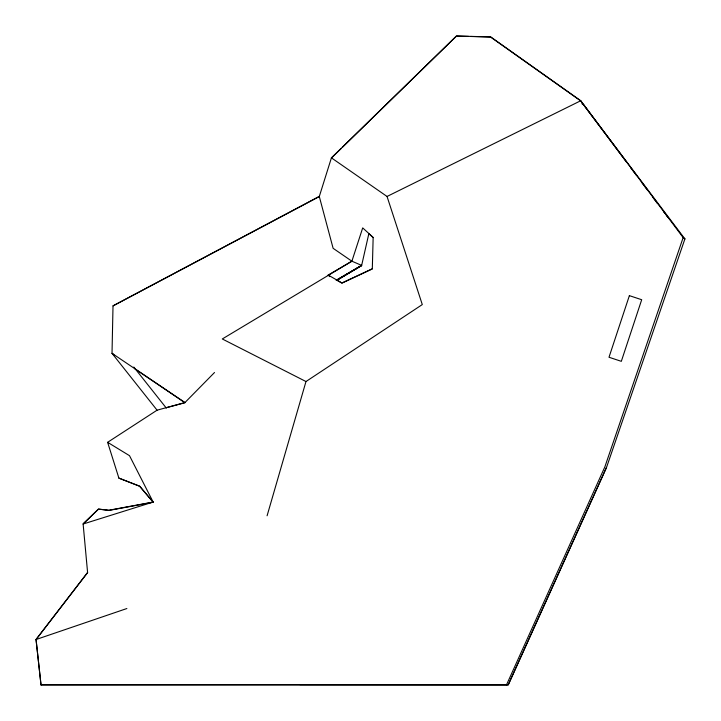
<?xml version="1.0" encoding="UTF-8"?>
<svg xmlns="http://www.w3.org/2000/svg" width="721" height="721" viewBox="0 0 721 721"><rect width="100%" height="100%" fill="white"/><g stroke="black" fill="none" stroke-linecap="round" stroke-linejoin="round"><path stroke-width="1.08" d="M336.626 280.316L361.618 265.373L351.893 261.2L333.12 248.312L319.268 196.391L113.017 305.875L112.016 353.326L157.079 410.177L184.964 402.543L214.507 372.514M113.017 305.875L319.268 196.59L331.417 157.854L456.447 36.05L490.631 36.87L580.747 100.733L683.148 237.597L684.95 238.786L606.478 467.578L508.305 684.779L41.016 684.95L36.05 639.518L87.611 572.429M336.617 280.505L361.618 265.571L368.864 233.577M267.085 515.776L305.983 381.535L422.29 304.577L387.042 196.463L331.417 157.854M305.983 381.535L222.293 338.969L351.893 261.2L362.699 227.899L373.154 237.416L372.306 268.96L341.943 283.146L337.347 280.514M683.148 237.597L604.856 466.911L506.575 684.707L41.016 684.752M606.487 467.379L508.314 684.59L506.575 684.707M41.016 684.95L36.05 639.518L87.602 572.618L83.113 523.834L98.471 509.107L108.907 510.234L153.149 502.05L129.501 455.672L107.618 442.315L157.079 410.177M331.408 158.043L341.024 148.661M342.628 147.093L456.447 36.05L468.578 36.41M329.695 276.621L328.181 275.043L351.893 261.2M336.139 280.262L361.618 265.373M337.077 279.901L361.618 265.571M387.042 196.463L580.747 100.733M372.306 268.771L341.943 282.956L328.181 275.043M36.05 639.518L126.869 608.533M166.731 407.608L184.955 402.742L135.097 368.963M152.032 502.447L108.907 510.432L98.471 509.107L83.104 524.023L153.149 502.05L139.712 486.224L118.893 478.122L107.618 442.315M299.819 684.59L508.305 684.779M470.786 36.474L490.631 37.059L580.738 100.931L626.549 162.153M118.893 478.122L139.613 486.215L153.14 502.249M184.964 402.543L112.016 353.326L113.864 354.579M581.901 103.68L583.74 104.969L684.941 238.975M369.125 233.946L373.145 237.615M133.791 367.043L166.344 408.113M630.596 167.56L636.661 175.663M641.375 181.962L647.44 190.065M652.829 197.275L657.543 203.574M663.608 211.677L664.951 213.479M666.303 215.282L667.646 217.075M629.379 295.646L609.002 357.255L621.322 361.329L641.699 299.72L629.379 295.646"/></g></svg>
